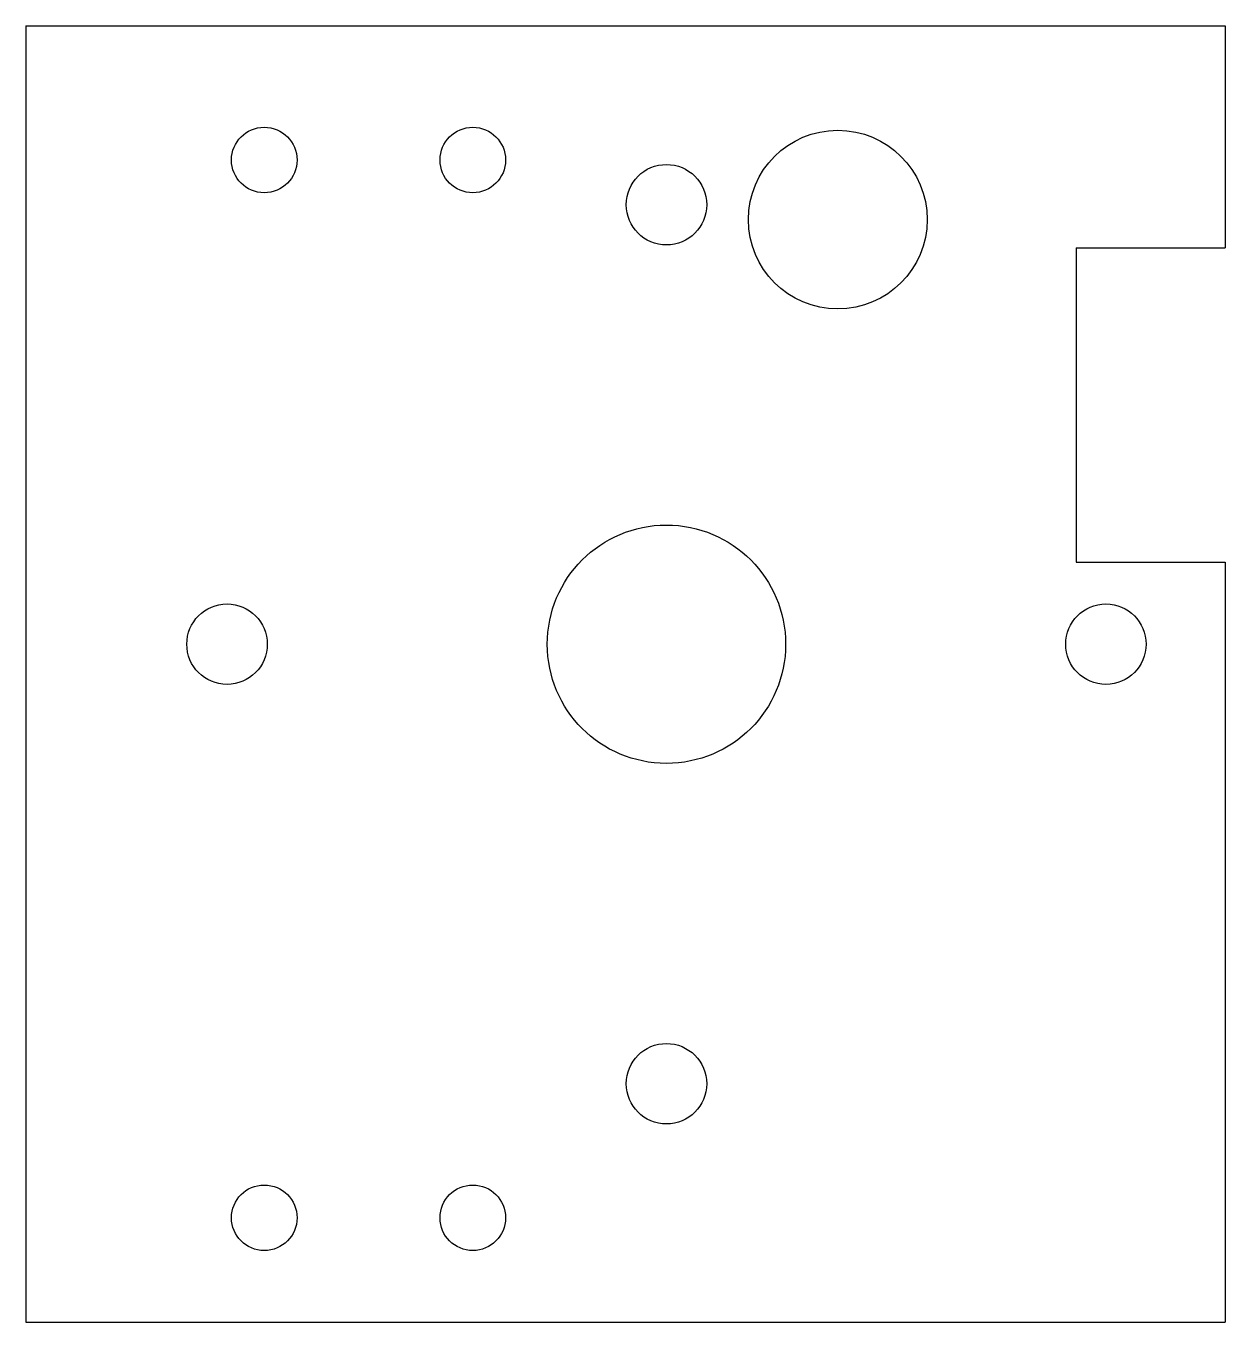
# Model space of a CAD drawing. Header units: millimetres. Extents: x 0 to 80.5, y 0 to 87.
import ezdxf

# ---------------------------------------------------------------- set-up
doc = ezdxf.new("R2010")
doc.units = ezdxf.units.MM

msp = doc.modelspace()

# ---------------------------------------------------------------- linework, layer by layer
for p, q in [((0, 87), (0, 0)), ((0, 87), (80.5, 87)), ((80.5, 87), (80.5, 72.1)), ((70.5, 72.1), (70.5, 51)), ((70.5, 72.1), (80.5, 72.1)), ((70.5, 51), (80.5, 51)), ((80.5, 51), (80.5, 0)), ((0, 0), (80.5, 0))]:
    msp.add_line(p, q)
for centre, radius in [((16, 78), 2.2), ((30, 78), 2.2), ((54.5, 74), 6), ((43, 75), 2.7), ((43, 45.5), 8), ((13.5, 45.5), 2.7), ((72.5, 45.5), 2.7), ((43, 16), 2.7), ((16, 7), 2.2), ((30, 7), 2.2)]:
    msp.add_circle(centre, radius)

doc.saveas('drawing.dxf')
